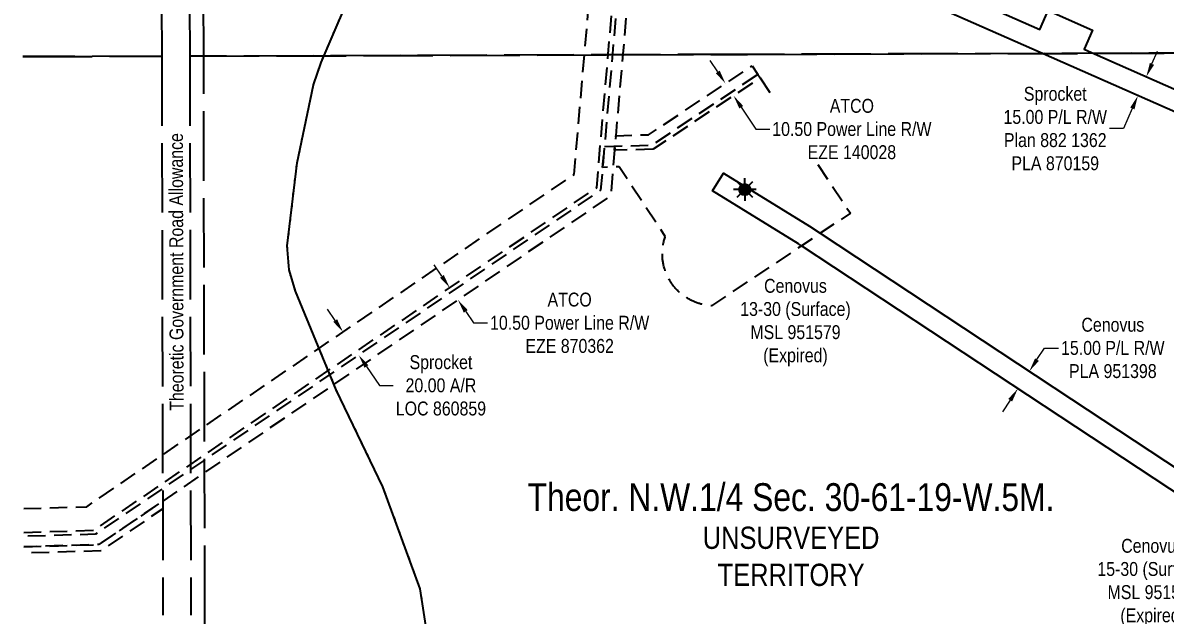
# Model space of a CAD drawing. Extents: x 507565 to 531726, y 6009554 to 6022365.
# Drawn here: x 509559 to 510381, y 6017873 to 6018299 of the extents above; entities that cross this region are included whole.
import ezdxf
from ezdxf.enums import TextEntityAlignment as Align

# ---------------------------------------------------------------- set-up
doc = ezdxf.new("R2010")
doc.units = 0
doc.header["$LTSCALE"] = 5
doc.header["$PDMODE"] = 34
doc.header["$PDSIZE"] = 0.03
for name, pattern in [('foc-ACCESSROAD', [3.75, 2.5, -1.25]), ('foc-FLOWLINE', [3.75, 2.5, -1.25]), ('foc-UNSURVEYED', [12.5, 10, -2.5]), ('foc-WHEELTRACKS', [2, 0.4, -1.6])]:
    doc.linetypes.add(name, pattern=pattern)
doc.layers.get('Defpoints').update_dxf_attribs({"color": 9})
for name, color, linetype in [('C-SYMBOL', 7, 'Continuous'), ('F-AR', 190, 'foc-ACCESSROAD'), ('F-EZE', 190, 'foc-FLOWLINE'), ('F-RW', 190, 'Continuous'), ('F-WS', 190, 'foc-ACCESSROAD'), ('F-WS-S', 190, 'Continuous'), ('L-ROAD-T', 7, 'Continuous'), ('L-UNS-T', 3, 'Continuous'), ('L-USEC', 7, 'foc-UNSURVEYED'), ('T-WATER-P3', 160, 'foc-WHEELTRACKS')]:
    doc.layers.add(name, color=color, linetype=linetype)
for name, color, linetype, lineweight in [('F-AR-T', 190, 'Continuous', 9), ('F-EZE-T', 190, 'Continuous', 9), ('F-RW-T', 190, 'Continuous', 9), ('F-WS-T', 190, 'Continuous', 9)]:
    doc.layers.add(name, color=color, linetype=linetype, lineweight=lineweight)
doc.styles.add('175L', font='ARIALN.TTF', dxfattribs={"height": 20})
doc.styles.add('80CG', font='ARIALN.TTF', dxfattribs={"height": 10})
doc.styles.add('80L', font='ARIALN.TTF', dxfattribs={"height": 10})
doc.styles.add('foc-LtypeFont', font='ARIALN.TTF', dxfattribs={"height": 7.35})
doc.linetypes.add('foc-TOPO-flowdirection-NOLINE', pattern='A,0,[">",foc-LtypeFont,S=0.3,R=0,X=0,Y=-0.945],-20,[">",foc-LtypeFont,S=0.3,R=0,X=0,Y=-0.945],0', length=20)
doc.dimstyles.new('Compass 5 000', dxfattribs={"dimscale": 5, "dimtxt": 9, "dimasz": 2, "dimexe": 0.2, "dimexo": 0.0625, "dimgap": 0.5, "dimtad": 0, "dimtih": 1, "dimtoh": 1, "dimzin": 0, "dimdsep": 46, "dimtxsty": '80CG', "dimcen": 0.1, "dimse1": 1, "dimse2": 1, "dimclrd": 256, "dimclrt": 256, "dimaunit": 1, "dimadec": 4, "dimazin": 0, "dimtfac": 0.06, "dimtofl": 0, "dimtmove": 0, "dimatfit": 1, "dimfxl": 0.2, "dimtolj": 1, "dimtzin": 0, "dimlwd": -1, "dimarcsym": 0})

# ---------------------------------------------------------------- blocks, each defined once
blk = doc.blocks.new('*D113')
at = {"layer": 'Defpoints', "color": 0, "transparency": 16777216}
for p in [(510361.68, 6018246.45), (510403.02, 6018244.6), (510396.97, 6018230.88)]:
    blk.add_point(p, dxfattribs=at)
at = {"layer": 'F-RW-T', "transparency": 16777216}
for p, q in [((510371.77, 6018269.31), (510375.8, 6018278.46)), ((510357.64, 6018237.3), (510351.24, 6018222.78)), ((510351.24, 6018222.78), (510341.24, 6018222.78))]:
    blk.add_line(p, q, dxfattribs=at)
for points in [[(510370.24, 6018269.99), (510373.29, 6018268.64), (510367.73, 6018260.17)], [(510356.12, 6018237.97), (510359.17, 6018236.63), (510361.68, 6018246.45)]]:
    blk.add_solid(points, dxfattribs=at)
at = {"layer": 'F-RW-T', "transparency": 16777216, "insert": (510302.15, 6018222.78), "char_height": 10, "attachment_point": 5, "style": '80CG'}
blk.add_mtext('\\A1;Sprocket\\P15.00 P/L R/W\\PPlan 882 1362\\PPLA 870159', dxfattribs=at)
blk = doc.blocks.new('*D115')
at = {"layer": 'Defpoints', "color": 0, "transparency": 16777216}
for p in [(510275.77, 6018053.32), (510283.51, 6018048.22), (510267.51, 6018040.8)]:
    blk.add_point(p, dxfattribs=at)
at = {"layer": 'F-RW-T', "transparency": 16777216}
for p, q in [((510289.01, 6018056.57), (510294.52, 6018064.92)), ((510294.52, 6018064.92), (510304.52, 6018064.92)), ((510269.74, 6018027.34), (510264.24, 6018019))]:
    blk.add_line(p, q, dxfattribs=at)
for points in [[(510287.62, 6018057.48), (510290.4, 6018055.65), (510283.51, 6018048.22)], [(510268.35, 6018028.26), (510271.14, 6018026.43), (510275.25, 6018035.69)]]:
    blk.add_solid(points, dxfattribs=at)
at = {"layer": 'F-RW-T', "transparency": 16777216, "insert": (510343.6, 6018064.92), "char_height": 10, "attachment_point": 5, "style": '80CG'}
blk.add_mtext('\\A1;Cenovus\\P15.00 P/L R/W\\PPLA 951398', dxfattribs=at)
blk = doc.blocks.new('*D127')
at = {"layer": 'Defpoints', "color": 0, "transparency": 16777216}
for p in [(509856.92, 6018101.82), (509872.23, 6018099.55), (509862.83, 6018093.15)]:
    blk.add_point(p, dxfattribs=at)
at = {"layer": 'F-EZE-T', "transparency": 16777216}
for p, q in [((509860.69, 6018116.49), (509855.06, 6018124.75)), ((509877.86, 6018091.29), (509883.49, 6018083.02)), ((509883.49, 6018083.02), (509893.49, 6018083.02))]:
    blk.add_line(p, q, dxfattribs=at)
for points in [[(509862.06, 6018117.42), (509859.31, 6018115.55), (509866.32, 6018108.22)], [(509879.23, 6018092.23), (509876.48, 6018090.35), (509872.23, 6018099.55)]]:
    blk.add_solid(points, dxfattribs=at)
at = {"layer": 'F-EZE-T', "transparency": 16777216, "insert": (509952.63, 6018083.02), "char_height": 10, "attachment_point": 5, "style": '80CG'}
blk.add_mtext('\\A1;ATCO\\P10.50 Power Line R/W\\PEZE 870362', dxfattribs=at)
blk = doc.blocks.new('*D128')
at = {"layer": 'Defpoints', "color": 0, "transparency": 16777216}
for p in [(510068.07, 6018257.41), (510070.61, 6018246.48), (510073.89, 6018248.67)]:
    blk.add_point(p, dxfattribs=at)
at = {"layer": 'F-EZE-T', "transparency": 16777216}
for p, q in [((510059.24, 6018263.55), (510053.7, 6018271.87)), ((510076.15, 6018238.16), (510086.63, 6018222.42)), ((510086.63, 6018222.42), (510096.63, 6018222.42))]:
    blk.add_line(p, q, dxfattribs=at)
for points in [[(510060.63, 6018264.47), (510057.86, 6018262.62), (510064.79, 6018255.22)], [(510077.54, 6018239.08), (510074.76, 6018237.24), (510070.61, 6018246.48)]]:
    blk.add_solid(points, dxfattribs=at)
at = {"layer": 'F-EZE-T', "transparency": 16777216, "insert": (510155.77, 6018222.42), "char_height": 10, "attachment_point": 5, "style": '80CG', "bg_fill": 3, "box_fill_scale": 1.1, "bg_fill_color": 256, "bg_fill_true_color": 13158600, "bg_fill_transparency": 0}
blk.add_mtext('\\A1;ATCO\\P10.50 Power Line R/W\\PEZE 140028', dxfattribs=at)
blk = doc.blocks.new('*D129')
at = {"layer": 'Defpoints', "color": 0, "transparency": 16777216}
for p in [(509778.28, 6018068.78), (509800.75, 6018059.92), (509789.53, 6018052.28)]:
    blk.add_point(p, dxfattribs=at)
at = {"layer": 'F-AR-T', "transparency": 16777216}
for p, q in [((509783.87, 6018084.69), (509778.24, 6018092.95)), ((509806.38, 6018051.65), (509815.68, 6018038)), ((509815.68, 6018038), (509825.68, 6018038))]:
    blk.add_line(p, q, dxfattribs=at)
for points in [[(509785.25, 6018085.63), (509782.49, 6018083.75), (509789.5, 6018076.42)], [(509807.75, 6018052.59), (509805, 6018050.72), (509800.75, 6018059.92)]]:
    blk.add_solid(points, dxfattribs=at)
at = {"layer": 'F-AR-T', "transparency": 16777216, "insert": (509859.99, 6018038), "char_height": 10, "attachment_point": 5, "style": '80CG'}
blk.add_mtext('\\A1;Sprocket\\P20.00 A/R\\PLOC 860859', dxfattribs=at)
blk = doc.blocks.new('GAS')
h = blk.add_hatch(color=255)
h.dxf.hatch_style = 1
edge = h.paths.add_edge_path()
edge.add_arc((0, 0), 0.9, 0, 360)
for p, q in [((-0.81, 0), (-1.62, 0)), ((-0.57, 0.57), (-1.14, 1.14)), ((0, 0.81), (0, 1.62)), ((0.57, 0.57), (1.14, 1.14)), ((1.62, 0), (0.81, 0)), ((-0.57, -0.57), (-1.14, -1.14)), ((0, -0.81), (0, -1.62)), ((1.14, -1.14), (0.57, -0.57))]:
    blk.add_line(p, q)
blk.add_circle((0, 0), 0.8)

msp = doc.modelspace()

# ---------------------------------------------------------------- linework, layer by layer
at = {"layer": 'F-AR', "flags": 128}
for points in [[(509559.772, 6017949.402), (509605.039, 6017950.751), (509659.636, 6017987.946), (509689.753, 6018008.466), (509955.835, 6018189.748), (509963.336, 6018276.4), (509971.885, 6018375.169), (509971.991, 6018376.389)], [(509993.353, 6018376.457), (509991.779, 6018373.022), (509983.421, 6018276.463), (509977.663, 6018209.95), (509976.36, 6018194.903), (509974.949, 6018178.605), (509689.804, 6017984.334), (509659.687, 6017963.816), (509611.413, 6017930.927), (509559.814, 6017929.389)]]:
    msp.add_lwpolyline(points, dxfattribs=at)
at = {"layer": 'F-EZE', "flags": 128}
for points in [[(509559.808, 6017932.29), (509610.311, 6017933.796), (509659.68, 6017967.432), (509689.796, 6017987.952), (509972.084, 6018180.283), (509980.414, 6018276.454), (509988.582, 6018370.761), (509971.885, 6018375.169), (509967.317, 6018376.374)], [(510001.616, 6018376.483), (509999.14, 6018371.08), (509990.948, 6018276.486), (509985.853, 6018217.684), (509985.203, 6018210.163), (509984.942, 6018207.154), (509983.899, 6018195.117), (509982.105, 6018174.416), (509689.823, 6017975.273), (509659.707, 6017954.752), (509613.827, 6017923.494), (509559.83, 6017921.885)], [(509559.83, 6017921.885), (509613.827, 6017923.494), (509659.707, 6017954.752), (509659.718, 6017949.231), (509615.297, 6017918.965), (509559.84, 6017917.307)]]:
    msp.add_lwpolyline(points, dxfattribs=at)
msp.add_lwpolyline([(510012.724, 6018207.943), (509984.942, 6018207.154), (509985.203, 6018210.163), (509985.853, 6018217.684), (510009.414, 6018218.354), (510083.983, 6018268.005), (510088.139, 6018261.761), (510089.802, 6018259.264), (510012.724, 6018207.943)], close=True, dxfattribs=at)
at = {"layer": 'F-RW'}
for points in [[(510103.347, 6018376.807), (510290.945, 6018294.042), (510296.996, 6018307.758), (510329.006, 6018293.638), (510322.955, 6018279.922), (510328.29, 6018277.564), (510482.143, 6018209.692), (510560.524, 6018175.111), (510574.251, 6018169.056), (510667.129, 6018127.783), (510666.816, 6018107.048), (510665.58, 6018025.014), (510650.59, 6018025.24), (510651.91, 6018112.813), (510651.993, 6018118.374), (510568.203, 6018155.339), (510554.477, 6018161.395), (510482.18, 6018193.29), (510291.417, 6018277.446), (510073.286, 6018373.685), (510073.25, 6018376.711)], [(510395.913, 6017956.13), (510305.579, 6018015.695), (510119.462, 6018138.417), (510117.237, 6018139.884), (510055.503, 6018177.951), (510063.378, 6018190.721), (510125.305, 6018152.535), (510133.023, 6018147.446), (510313.838, 6018028.22), (510404.172, 6017968.656)]]:
    msp.add_lwpolyline(points, dxfattribs=at)
at = {"layer": 'F-WS', "flags": 128}
msp.add_lwpolyline([(510089.802, 6018259.264), (510154.662, 6018161.854), (510133.023, 6018147.446), (510119.462, 6018138.417), (510054.701, 6018095.336), (510054.157, 6018095.372), (510053.667, 6018095.41), (510053.178, 6018095.455), (510052.528, 6018095.525), (510052.04, 6018095.584), (510051.554, 6018095.651), (510050.907, 6018095.75), (510050.261, 6018095.859), (510049.618, 6018095.979), (510048.976, 6018096.111), (510048.338, 6018096.254), (510047.701, 6018096.409), (510047.068, 6018096.574), (510046.595, 6018096.705), (510046.124, 6018096.842), (510045.498, 6018097.036), (510044.876, 6018097.239), (510044.258, 6018097.454), (510043.643, 6018097.679), (510043.032, 6018097.915), (510042.426, 6018098.162), (510041.973, 6018098.353), (510041.524, 6018098.552), (510040.929, 6018098.824), (510040.339, 6018099.108), (510039.754, 6018099.4), (510039.174, 6018099.704), (510038.599, 6018100.017), (510038.031, 6018100.341), (510037.467, 6018100.674), (510036.91, 6018101.018), (510036.358, 6018101.371), (510035.813, 6018101.733), (510035.274, 6018102.106), (510034.742, 6018102.486), (510034.217, 6018102.877), (510033.699, 6018103.277), (510033.187, 6018103.685), (510032.682, 6018104.103), (510032.186, 6018104.53), (510031.696, 6018104.963), (510031.334, 6018105.296), (510030.977, 6018105.632), (510030.623, 6018105.973), (510030.275, 6018106.318), (510029.818, 6018106.787), (510029.368, 6018107.262), (510028.926, 6018107.746), (510028.494, 6018108.238), (510028.07, 6018108.736), (510027.654, 6018109.242), (510027.248, 6018109.755), (510026.85, 6018110.276), (510026.463, 6018110.802), (510026.083, 6018111.336), (510025.714, 6018111.877), (510025.354, 6018112.424), (510025.003, 6018112.976), (510024.662, 6018113.535), (510024.332, 6018114.1), (510024.01, 6018114.671), (510023.699, 6018115.246), (510023.398, 6018115.827), (510023.108, 6018116.414), (510022.827, 6018117.005), (510022.556, 6018117.602), (510022.297, 6018118.203), (510022.048, 6018118.808), (510021.809, 6018119.418), (510021.581, 6018120.031), (510021.338, 6018120.727), (510021.058, 6018121.582), (510020.869, 6018122.208), (510020.69, 6018122.838), (510020.502, 6018123.551), (510020.29, 6018124.425), (510020.133, 6018125.145), (510019.96, 6018126.028), (510019.848, 6018126.673), (510019.747, 6018127.32), (510019.658, 6018127.969), (510019.579, 6018128.618), (510019.512, 6018129.27), (510019.457, 6018129.922), (510019.412, 6018130.575), (510019.379, 6018131.228), (510019.357, 6018131.965), (510019.347, 6018132.864), (510019.354, 6018133.519), (510019.373, 6018134.174), (510019.403, 6018134.828), (510019.444, 6018135.481), (510019.52, 6018136.378), (510019.627, 6018137.354), (510019.76, 6018138.327), (510019.875, 6018139.055), (510019.99, 6018139.698), (510020.167, 6018140.582), (510020.327, 6018141.301), (510020.481, 6018141.936), (510020.647, 6018142.57), (510020.823, 6018143.2), (510021.084, 6018144.062), (510021.311, 6018144.762), (510021.482, 6018145.258), (509988.233, 6018195.24), (509983.899, 6018195.117), (509976.36, 6018194.903), (509977.663, 6018209.95), (509985.203, 6018210.163), (510011.778, 6018210.918), (510088.139, 6018261.761), (510089.802, 6018259.264)], close=True, dxfattribs=at)
at = {"layer": 'L-USEC'}
for p, q in [((509658.835, 6018374.819), (509659.046, 6018274.819)), ((509678.955, 6018374.883), (509679.166, 6018274.861)), ((509689.205, 6018274.914), (509688.994, 6018374.914)), ((509679.166, 6018274.861), (510080.573, 6018276.158)), ((510080.573, 6018276.158), (509679.166, 6018274.861)), ((510080.573, 6018276.158), (510482.004, 6018277.435)), ((510482.004, 6018277.435), (510080.573, 6018276.158)), ((509659.046, 6018274.819), (509559.047, 6018274.574)), ((509559.047, 6018274.574), (509659.046, 6018274.819)), ((509659.046, 6018274.819), (509659.898, 6017872.666)), ((509679.166, 6018274.861), (509680.018, 6017872.709)), ((509690.056, 6017872.764), (509689.205, 6018274.914)), ((509690.908, 6017470.608), (509690.056, 6017872.764))]:
    msp.add_line(p, q, dxfattribs=at)
at = {"layer": 'T-WATER-P3', "flags": 128}
msp.add_lwpolyline([(509719.085, 6017421.288), (509720.879, 6017421.125), (509730.675, 6017432.114), (509736.721, 6017469.605), (509749.738, 6017501.522), (509754.604, 6017541.289), (509766.012, 6017572.748), (509781.07, 6017597.909), (509786.777, 6017613.006), (509789.542, 6017631.564), (509807.49, 6017676.658), (509844.36, 6017786.952), (509848.36, 6017803.168), (509850.282, 6017821.742), (509850.209, 6017857.558), (509845.092, 6017891.599), (509818.275, 6017964.981), (509784.623, 6018034.761), (509755.253, 6018105.902), (509750.725, 6018121.143), (509749.342, 6018138.509), (509756.5, 6018198.264), (509768.311, 6018254.163), (509773.686, 6018270.254), (509799.972, 6018331.531), (509824.22, 6018374.307), (509825.347, 6018375.923)], dxfattribs=at)
at = {"layer": 'T-WATER-P3', "linetype": 'foc-TOPO-flowdirection-NOLINE', "flags": 128}
msp.add_lwpolyline([(509719.085, 6017421.288), (509720.879, 6017421.125), (509730.675, 6017432.114), (509736.721, 6017469.605), (509749.738, 6017501.522), (509754.604, 6017541.289), (509766.012, 6017572.748), (509781.07, 6017597.909), (509786.777, 6017613.006), (509789.542, 6017631.564), (509807.49, 6017676.658), (509844.36, 6017786.952), (509848.36, 6017803.168), (509850.282, 6017821.742), (509850.209, 6017857.558), (509845.092, 6017891.599), (509818.275, 6017964.981), (509784.623, 6018034.761), (509755.253, 6018105.902), (509750.725, 6018121.143), (509749.342, 6018138.509), (509756.5, 6018198.264), (509768.311, 6018254.163), (509773.686, 6018270.254), (509799.972, 6018331.531), (509824.22, 6018374.307), (509825.347, 6018375.923)], dxfattribs=at)

# ---------------------------------------------------------------- texts
at = {"layer": 'C-SYMBOL', "color": 3, "style": '175L'}
msp.add_text('Theor. N.W.1/4 Sec. 30-61-19-W.5M.', height=19.98936, dxfattribs=at).set_placement((510111.965, 6017941.658), align=Align.BOTTOM_CENTER)
at = {"layer": 'F-WS-T', "char_height": 9.99468, "width": 78.95293, "attachment_point": 5, "style": '80CG'}
for s, insert in [('\\A1;Cenovus\\P13-30 (Surface)\\PMSL 951579\\P(Expired)', (510115.171, 6018083.158)), ('\\A1;Cenovus\\P15-30 (Surface)\\PMSL 951580\\P(Expired)', (510372.25, 6017896.095))]:
    msp.add_mtext(s, dxfattribs=dict(at, insert=insert))
at = {"layer": 'L-ROAD-T', "style": '80L'}
msp.add_text('Theoretic Government Road Allowance', height=9.99468, rotation=90.141363, dxfattribs=at).set_placement((509669.51, 6018119.643), align=Align.MIDDLE_CENTER)
at = {"layer": 'L-UNS-T', "color": 3, "insert": (510112.023, 6017914.938), "char_height": 15.99149, "attachment_point": 5, "style": '80L'}
msp.add_mtext_dynamic_manual_height_columns('UNSURVEYED TERRITORY', width=126.41375, gutter_width=47.5, heights=[0], dxfattribs=at)

# ---------------------------------------------------------------- dimensions: what is measured, and where the dimension line sits
at = {"layer": 'F-AR-T'}
dim = msp.add_linear_dim(base=(509800.746, 6018059.919), p1=(509778.284, 6018068.783), p2=(509789.529, 6018052.277), angle=304.266851, text='Sprocket\\P20.00 A/R\\PLOC 860859', dimstyle='Compass 5 000', dxfattribs=at)
dim.commit()
dim.dimension.update_dxf_attribs({"geometry": '*D129', "text_midpoint": (509859.994, 6018037.999), "dimtype": 161})
at = {"layer": 'F-EZE-T'}
dim = msp.add_linear_dim(base=(509872.225, 6018099.551), p1=(509856.923, 6018101.82), p2=(509862.831, 6018093.15), angle=304.268098, text='ATCO\\P10.50 Power Line R/W\\PEZE 870362', dimstyle='Compass 5 000', dxfattribs=at)
dim.commit()
dim.dimension.update_dxf_attribs({"geometry": '*D127', "text_midpoint": (509952.627, 6018083.023), "dimtype": 161})
at = {"layer": 'F-RW-T'}
dim = msp.add_linear_dim(base=(510361.679, 6018246.449), p1=(510403.02, 6018244.597), p2=(510396.969, 6018230.881), angle=246.195293, text='Sprocket\\P15.00 P/L R/W\\PPlan 882 1362\\PPLA 870159', dimstyle='Compass 5 000', dxfattribs=at)
dim.commit()
dim.dimension.update_dxf_attribs({"geometry": '*D113', "text_midpoint": (510302.152, 6018222.782), "dimtype": 161})
dim = msp.add_aligned_dim(p1=(510267.509, 6018040.797), p2=(510275.768, 6018053.323), distance=-9.272, text='Cenovus\\P15.00 P/L R/W\\PPLA 951398', dimstyle='Compass 5 000', dxfattribs=at)
dim.commit()
dim.dimension.update_dxf_attribs({"geometry": '*D115', "text_midpoint": (510343.604, 6018064.916)})

# ---------------------------------------------------------------- next in the draw order: dimensions: what is measured, and where the dimension line sits
at = {"layer": 'F-EZE-T'}
dim = msp.add_linear_dim(base=(510070.607, 6018246.483), p1=(510068.071, 6018257.41), p2=(510073.891, 6018248.67), angle=303.656509, text='ATCO\\P10.50 Power Line R/W\\PEZE 140028', dimstyle='Compass 5 000', override={"dimtfill": 1}, dxfattribs=at)
dim.commit()
dim.dimension.update_dxf_attribs({"geometry": '*D128', "text_midpoint": (510155.767, 6018222.422), "dimtype": 161})

# ---------------------------------------------------------------- next in the draw order: block references
at = {"layer": 'F-WS-S', "xscale": 4.99733999999994, "yscale": 4.99733999999994, "zscale": 4.99733999999994}
msp.add_blockref('GAS', (510078.71, 6018178.926), dxfattribs=at)

doc.saveas('drawing.dxf')
